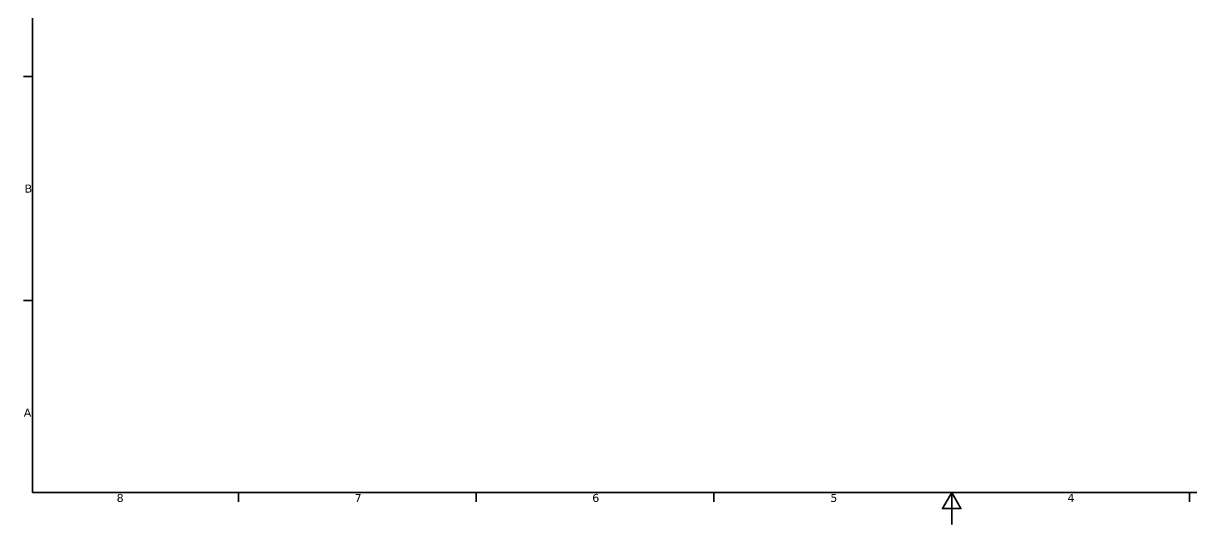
# Model space of a CAD drawing. Header units: millimetres. Extents: x 0 to 67800, y 0 to 42000.
# Drawn here: x 710 to 37192, y 0 to 15663 of the extents above; entities that cross this region are included whole.
import ezdxf

# ---------------------------------------------------------------- set-up
doc = ezdxf.new("R2010")
doc.units = ezdxf.units.MM
doc.header["$LTSCALE"] = 100
doc.layers.add('Border (ISO)', color=7, linetype='Continuous', lineweight=35)
doc.styles.add('Note Text (ISO)', font='verdana.ttf')

# ---------------------------------------------------------------- blocks, each defined once
blk = doc.blocks.new('Borders Default Border')
at = {"layer": 'Border (ISO)'}
for p, q in [((10, 140), (7.1, 140)), ((10, 70), (7.1, 70)), ((74.25, 10), (74.25, 7.1)), ((148.5, 10), (148.5, 7.1)), ((222.75, 10), (222.75, 7.1)), ((371.25, 10), (371.25, 7.1))]:
    blk.add_line(p, q, dxfattribs=at)
at = {"layer": 'Border (ISO)', "flags": 128}
for points in [[(10, 10), (10, 410), (584, 410), (584, 10), (10, 10)], [(297, 0), (297, 10), (294.11, 5), (299.89, 5), (297, 10)]]:
    blk.add_lwpolyline(points, dxfattribs=at)
at = {"layer": 'Border (ISO)', "char_height": 2.5, "attachment_point": 7, "style": 'Note Text (ISO)'}
for s, insert in [('B', (7.5, 103.75)), ('A', (7.22, 33.75)), ('8', (36.23, 7.04)), ('7', (110.54, 7.1)), ('6', (184.76, 7.05)), ('5', (259.09, 7.05)), ('4', (333.16, 7.1))]:
    blk.add_mtext(s, dxfattribs=dict(at, insert=insert))

msp = doc.modelspace()

# ---------------------------------------------------------------- block references
at = {"xscale": 100, "yscale": 100, "zscale": 100}
msp.add_blockref('Borders Default Border', (0, 0), dxfattribs=at)

doc.saveas('drawing.dxf')
